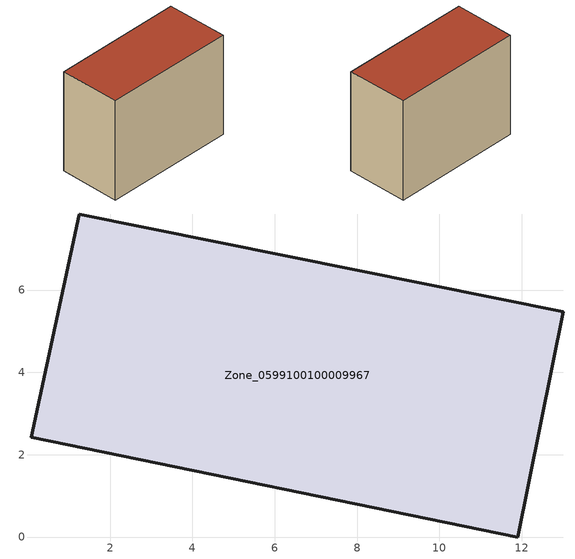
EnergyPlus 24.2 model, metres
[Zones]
Zone_0599100100009967
 floor ground (C_G): 1.25,7.85 13.02,5.47 11.9,0 0.08,2.43 z0
 wall outside (C_F): 0.08,2.43 11.9,0 13.02,5.47 1.25,7.85 0.08,2.43 z0:9.46
 roof outside (C_R): 1.25,7.85 0.08,2.43 11.9,0 13.02,5.47 z9.46
[BUILDING]
Pand.0599100100009967: North Axis=0; Terrain=City; Loads Convergence Tolerance Value=0.04; Temperature Convergence Tolerance Value=0.4; Solar Distribution=FullExterior; Maximum Number of Warmup Days=25; Minimum Number of Warmup Days=1
[Site:Location]
Rotterdam.The.Hague.AP_ZH_NLD Design_Conditions: Latitude=51.96; Longitude=4.45; Time Zone=1; Elevation=-4.5
[SITE:GROUNDTEMPERATURE:BUILDINGSURFACE]
18, 18, 18, 18, 18, 18, 18, 18, 18, 18, 18, 18
[MATERIAL] Thermal Absorptance=0.9; Solar Absorptance=0.7; Visible Absorptance=0.7
Name | Roughness | Thickness | Conductivity | Density | Specific Heat
G.TC.2015-2018 | MediumSmooth | 0.15 | 0.0428571 | 540 | 1210
F.TC.2015-2018 | Rough | 0.3 | 0.0666667 | 1920 | 840
R.TC.2015-2018 | MediumRough | 0.2 | 0.0333333 | 1500 | 1000
[CONSTRUCTION]
C_G: G.TC.2015-2018
C_F: F.TC.2015-2018
C_R: R.TC.2015-2018
[ZONE]
Zone_0599100100009967: Type=1; Multiplier=1; Ceiling Height=Autocalculate; Volume=Autocalculate; Floor Area=autocalculate; Part of Total Floor Area=Yes
[ZONEINFILTRATION:DESIGNFLOWRATE]
Infil_Zone_0599100100009967: Zone or ZoneList or Space or SpaceList=Zone_0599100100009967; Schedule=AlwaysOn; Design Flow Rate Calculation Method=Flow/Area; Flow Rate per Floor Area=0.0015; Constant Term Coefficient=1; Temperature Term Coefficient=0; Velocity Term Coefficient=0; Velocity Squared Term Coefficient=0
[HVACTEMPLATE:ZONE:IDEALLOADSAIRSYSTEM]
Zone_0599100100009967: Maximum Heating Supply Air Temperature=50; Minimum Cooling Supply Air Temperature=13; Maximum Heating Supply Air Humidity Ratio=0.0156; Minimum Cooling Supply Air Humidity Ratio=0.0077; Heating Limit=NoLimit; Cooling Limit=NoLimit; Dehumidification Control Type=ConstantSensibleHeatRatio; Cooling Sensible Heat Ratio=0.7; Dehumidification Setpoint=60; Humidification Control Type=None; Humidification Setpoint=30; Outdoor Air Method=None; Outdoor Air Flow Rate per Person=0.00944; Outdoor Air Flow Rate per Zone Floor Area=0; Outdoor Air Flow Rate per Zone=0; Demand Controlled Ventilation Type=None; Outdoor Air Economizer Type=NoEconomizer; Heat Recovery Type=None; Sensible Heat Recovery Effectiveness=0.7; Latent Heat Recovery Effectiveness=0.65
[ZONECONTROL:THERMOSTAT]
ThermostatControl_Zone_0599100100009967: Zone or ZoneList=Zone_0599100100009967; Control Type Schedule=DualSetpointControlType; Control 1=Thermostat_Zone_0599100100009967; Temperature Difference Between Cutout And Setpoint=0
[THERMOSTATSETPOINT:DUALSETPOINT]
Thermostat_Zone_0599100100009967: Heating Setpoint Temperature Schedule=HeatingSetpoint_Zone_0599100100009967; Cooling Setpoint Temperature Schedule=CoolingSetpoint_Zone_0599100100009967
[SCHEDULE:COMPACT]
HeatingSetpoint_Zone_0599100100009967: Through: 12/31, For: AllDays, Until: 24:00, 21
CoolingSetpoint_Zone_0599100100009967: Through: 12/31, For: AllDays, Until: 24:00, 24
DualSetpointControlType: Through: 12/31, For: AllDays, Until: 24:00, 4
AlwaysOn: Through: 12/31, For: AllDays, Until: 24:00, 1
